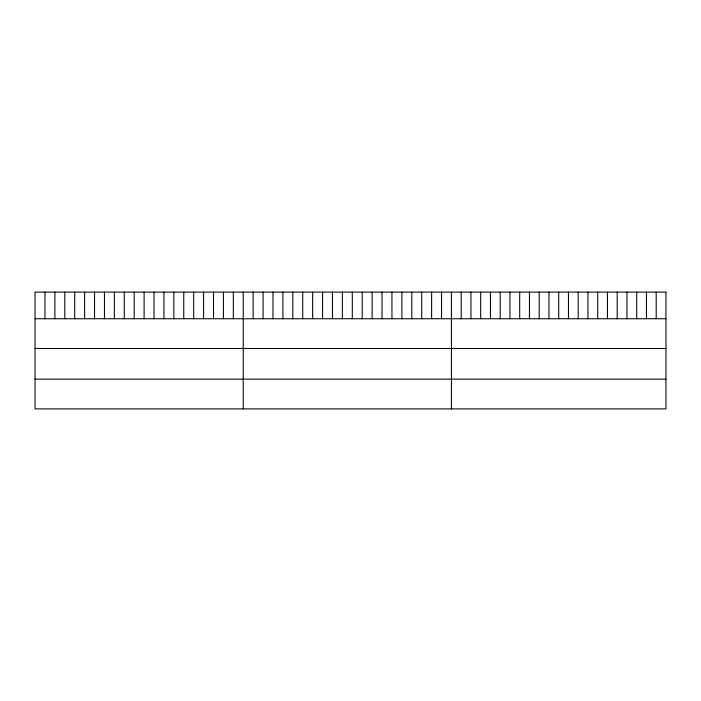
<?xml version="1.0" encoding="UTF-8"?>
<svg xmlns="http://www.w3.org/2000/svg" width="701" height="701" viewBox="0 0 701 701"><rect width="100%" height="100%" fill="white"/><g stroke="black" fill="none" stroke-linecap="round" stroke-linejoin="round"><path stroke-width="1.05" d="M35.05 318.736L665.95 318.736M35.05 348.485L665.95 348.485M35.05 379.145L665.95 379.145M656.197 292.107L656.197 318.736M646.453 292.107L646.453 318.736M636.701 292.107L636.701 318.736M626.948 292.107L626.948 318.736M617.195 292.107L617.195 318.736M607.452 292.107L607.452 318.736M597.699 292.107L597.699 318.736M587.946 292.107L587.946 318.736M578.194 292.107L578.194 318.736M568.45 292.107L568.45 318.736M558.697 292.107L558.697 318.736M548.944 292.107L548.944 318.736M539.2 292.107L539.2 318.736M529.448 292.107L529.448 318.736M519.695 292.107L519.695 318.736M509.942 292.107L509.942 318.736M500.199 292.107L500.199 318.736M490.446 292.107L490.446 318.736M480.693 292.107L480.693 318.736M470.941 292.107L470.941 318.736M461.197 292.107L461.197 318.736M451.444 292.107L451.444 408.893M441.534 292.107L441.534 318.736M431.614 292.107L431.614 318.736M421.704 292.107L421.704 318.736M411.785 292.107L411.785 318.736M401.875 292.107L401.875 318.736M391.955 292.107L391.955 318.736M382.045 292.107L382.045 318.736M372.135 292.107L372.135 318.736M362.215 292.107L362.215 318.736M352.305 292.107L352.305 318.736M342.386 292.107L342.386 318.736M332.476 292.107L332.476 318.736M322.556 292.107L322.556 318.736M312.646 292.107L312.646 318.736M302.736 292.107L302.736 318.736M292.816 292.107L292.816 318.736M282.906 292.107L282.906 318.736M272.987 292.107L272.987 318.736M263.077 292.107L263.077 318.736M253.157 292.107L253.157 318.736M243.247 292.107L243.247 408.893M233.337 292.107L233.337 318.736M223.417 292.107L223.417 318.736M213.507 292.107L213.507 318.736M203.588 292.107L203.588 318.736M193.678 292.107L193.678 318.736M183.758 292.107L183.758 318.736M173.848 292.107L173.848 318.736M163.938 292.107L163.938 318.736M154.018 292.107L154.018 318.736M144.108 292.107L144.108 318.736M134.189 292.107L134.189 318.736M124.279 292.107L124.279 318.736M114.359 292.107L114.359 318.736M104.449 292.107L104.449 318.736M94.539 292.107L94.539 318.736M84.619 292.107L84.619 318.736M74.709 292.107L74.709 318.736M64.79 292.107L64.79 318.736M54.88 292.107L54.88 318.736M44.96 292.107L44.96 318.736M665.95 292.107L35.05 292.107L35.05 408.893L665.95 408.893L665.95 292.107"/></g></svg>
